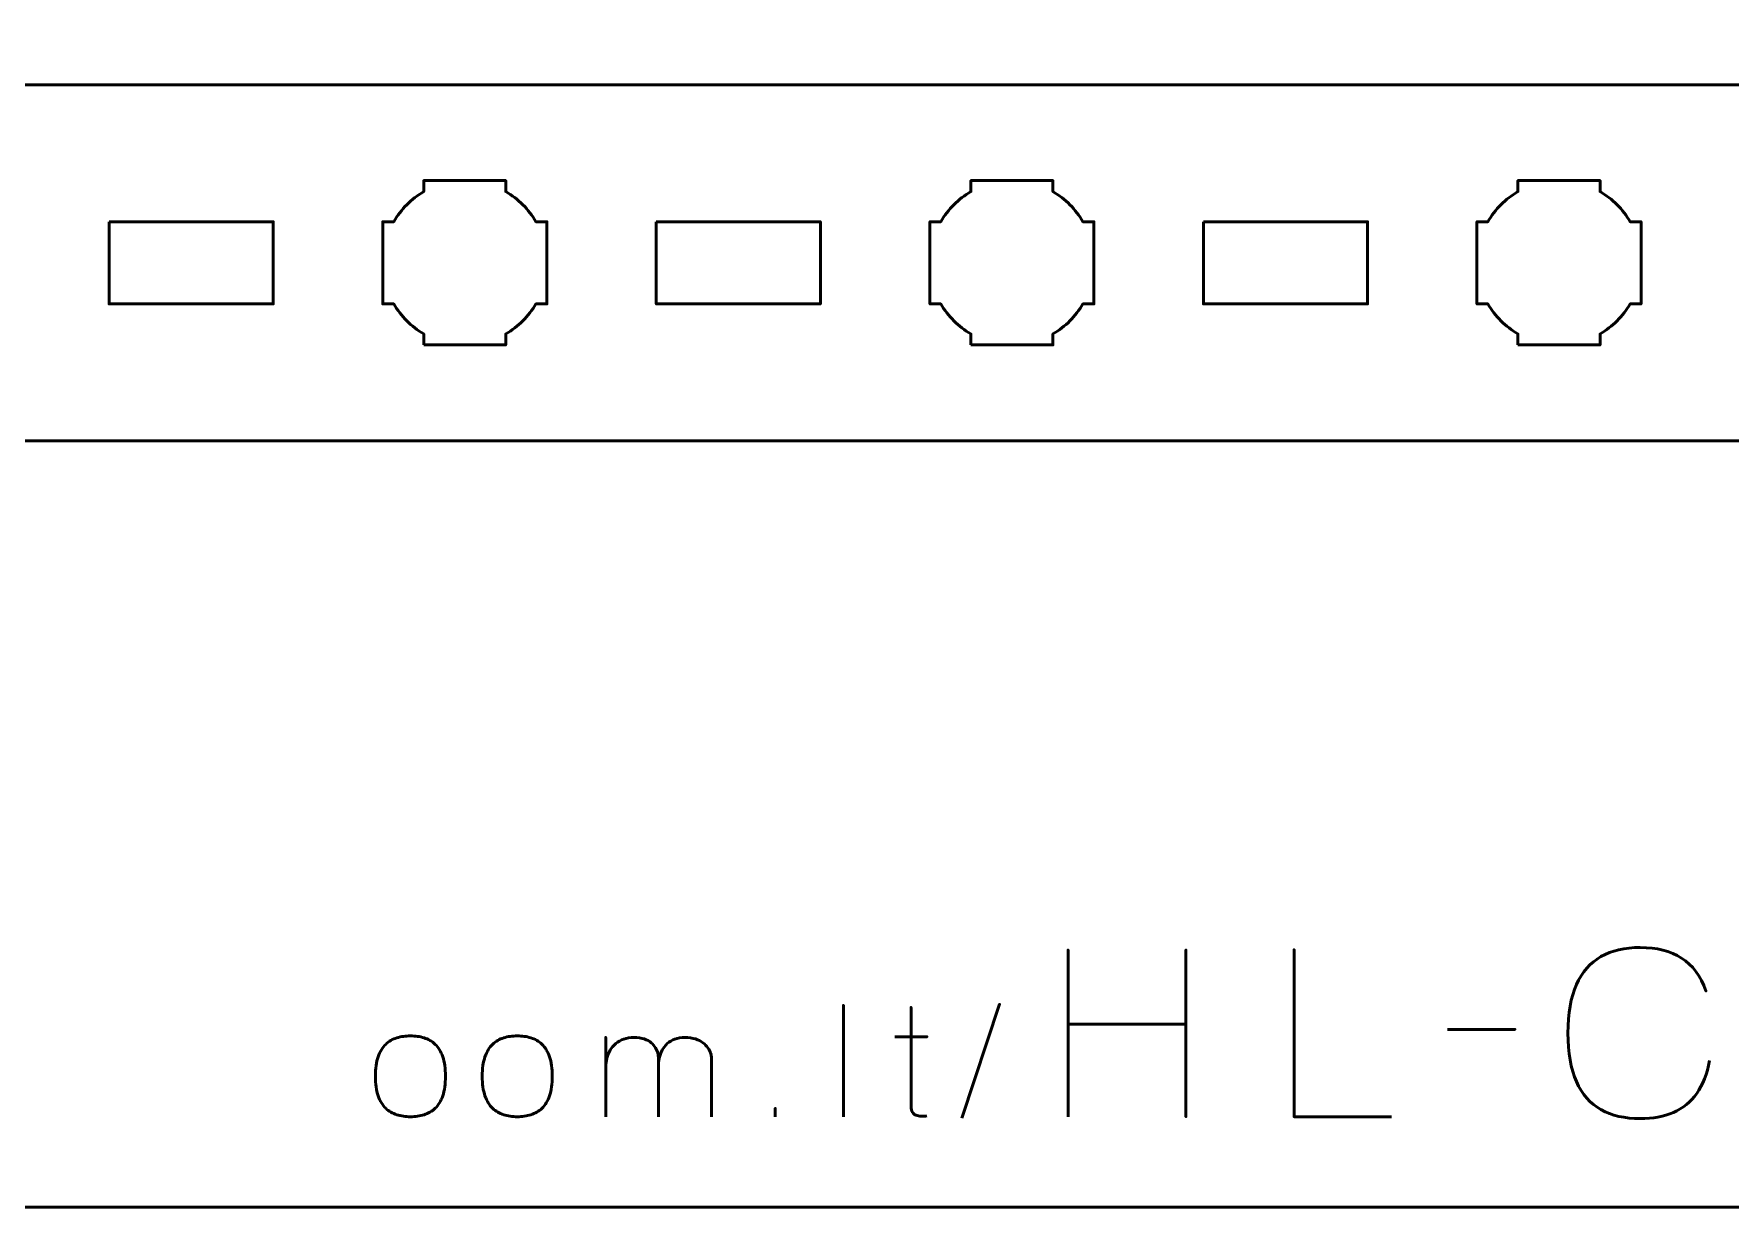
# Model space of a CAD drawing. Header units: centimetres. Extents: x -21 to 0, y -29.7 to 0.
# Drawn here: x -11.38 to -5.17, y -29.7 to -25.41 of the extents above; entities that cross this region are included whole.
import ezdxf

# ---------------------------------------------------------------- set-up
doc = ezdxf.new("R2010")
doc.units = ezdxf.units.CM
doc.header["$MEASUREMENT"] = 0
doc.layers.add('Layer 1', color=7, linetype='Continuous')

msp = doc.modelspace()

# ---------------------------------------------------------------- linework, layer by layer
at = {"layer": 'Layer 1', "color": 1, "lineweight": 53}
msp.add_open_spline([(-21.00003, -29.19995), (-21.00003, -29.19995), (-21.00003, -5.29992), (-21.00003, -5.29992), (-21.00003, -5.29992), (-21.00003, -5.21709), (-20.93286, -5.14992), (-20.85003, -5.14992), (-20.85003, -5.14992), (-20.7672, -5.14992), (-20.70003, -5.08275), (-20.70003, -4.99992), (-20.70003, -4.99992), (-20.70003, -4.91709), (-20.7672, -4.84992), (-20.85003, -4.84992), (-20.85003, -4.84992), (-20.93286, -4.84992), (-21.00003, -4.78275), (-21.00003, -4.69992), (-21.00003, -4.69992), (-21.00003, -4.61709), (-20.93286, -4.54992), (-20.85003, -4.54992), (-20.85003, -4.54992), (-20.7672, -4.54992), (-20.70003, -4.48275), (-20.70003, -4.39992), (-20.70003, -4.39992), (-20.70003, -4.31709), (-20.7672, -4.24992), (-20.85003, -4.24992), (-20.85003, -4.24992), (-20.93286, -4.24992), (-21.00003, -4.18275), (-21.00003, -4.09992), (-21.00003, -4.09992), (-21.00003, -4.01709), (-20.93286, -3.94992), (-20.85003, -3.94992), (-20.85003, -3.94992), (-20.7672, -3.94992), (-20.70003, -3.88275), (-20.70003, -3.79992), (-20.70003, -3.79992), (-20.70003, -3.71709), (-20.7672, -3.64992), (-20.85003, -3.64992), (-20.85003, -3.64992), (-20.93286, -3.64992), (-21.00003, -3.58275), (-21.00003, -3.49992), (-21.00003, -3.49992), (-21.00003, -3.41709), (-20.93286, -3.34992), (-20.85003, -3.34992), (-20.85003, -3.34992), (-20.7672, -3.34992), (-20.70003, -3.28275), (-20.70003, -3.19992), (-20.70003, -3.19992), (-20.70003, -3.11709), (-20.7672, -3.04992), (-20.85003, -3.04992), (-20.85003, -3.04992), (-20.93286, -3.04992), (-21.00003, -2.98275), (-21.00003, -2.89992), (-21.00003, -2.89992), (-21.00003, -2.81709), (-20.93286, -2.74992), (-20.85003, -2.74992), (-20.85003, -2.74992), (-20.7672, -2.74992), (-20.70003, -2.68275), (-20.70003, -2.59992), (-20.70003, -2.59992), (-20.70003, -2.51709), (-20.7672, -2.44992), (-20.85003, -2.44992), (-20.85003, -2.44992), (-20.93286, -2.44992), (-21.00003, -2.38275), (-21.00003, -2.29992), (-21.00003, -2.29992), (-21.00003, -2.21709), (-20.93286, -2.14992), (-20.85003, -2.14992), (-20.85003, -2.14992), (-20.7672, -2.14992), (-20.70003, -2.08275), (-20.70003, -1.99992), (-20.70003, -1.99992), (-20.70003, -1.91709), (-20.7672, -1.84992), (-20.85003, -1.84992), (-20.85003, -1.84992), (-20.93286, -1.84992), (-21.00003, -1.78275), (-21.00003, -1.69992), (-21.00003, -1.69992), (-21.00003, -1.61709), (-20.93286, -1.54992), (-20.85003, -1.54992), (-20.85003, -1.54992), (-20.7672, -1.54992), (-20.70003, -1.48275), (-20.70003, -1.39992), (-20.70003, -1.39992), (-20.70003, -1.31709), (-20.7672, -1.24992), (-20.85003, -1.24992), (-20.85003, -1.24992), (-20.93286, -1.24992), (-21.00003, -1.18275), (-21.00003, -1.09992), (-21.00003, -1.09992), (-21.00003, -1.09992), (-21.00003, -0.49992), (-21.00003, -0.49992), (-21.00003, -0.49992), (-21.00003, -0.22295), (-20.77694, 0.00004), (-20.49994, 0.00004), (-20.49994, 0.00004), (-20.49994, 0.00004), (-0.50008, 0.00004), (-0.50008, 0.00004), (-0.50008, 0.00004), (-0.22294, 0.00004), (0.00002, -0.22295), (0.00002, -0.49992), (0.00002, -0.49992), (0.00002, -0.49992), (0.00002, -29.19995), (0.00002, -29.19995), (0.00002, -29.19995), (0.00002, -29.47695), (-0.22294, -29.70004), (-0.50008, -29.70004), (-0.50008, -29.70004), (-0.50008, -29.70004), (-20.49994, -29.70004), (-20.49994, -29.70004), (-20.49994, -29.70004), (-20.77694, -29.70004), (-21.00003, -29.47695), (-21.00003, -29.19995)], degree=3, knots=[0, 0, 0, 0, 0.027027, 0.027027, 0.027027, 0.027027, 0.0540541, 0.0540541, 0.0540541, 0.0540541, 0.0810811, 0.0810811, 0.0810811, 0.0810811, 0.1081081, 0.1081081, 0.1081081, 0.1081081, 0.1351351, 0.1351351, 0.1351351, 0.1351351, 0.1621622, 0.1621622, 0.1621622, 0.1621622, 0.1891892, 0.1891892, 0.1891892, 0.1891892, 0.2162162, 0.2162162, 0.2162162, 0.2162162, 0.2432432, 0.2432432, 0.2432432, 0.2432432, 0.2702703, 0.2702703, 0.2702703, 0.2702703, 0.2972973, 0.2972973, 0.2972973, 0.2972973, 0.3243243, 0.3243243, 0.3243243, 0.3243243, 0.3513514, 0.3513514, 0.3513514, 0.3513514, 0.3783784, 0.3783784, 0.3783784, 0.3783784, 0.4054054, 0.4054054, 0.4054054, 0.4054054, 0.4324324, 0.4324324, 0.4324324, 0.4324324, 0.4594595, 0.4594595, 0.4594595, 0.4594595, 0.4864865, 0.4864865, 0.4864865, 0.4864865, 0.5135135, 0.5135135, 0.5135135, 0.5135135, 0.5405405, 0.5405405, 0.5405405, 0.5405405, 0.5675676, 0.5675676, 0.5675676, 0.5675676, 0.5945946, 0.5945946, 0.5945946, 0.5945946, 0.6216216, 0.6216216, 0.6216216, 0.6216216, 0.6486486, 0.6486486, 0.6486486, 0.6486486, 0.6756757, 0.6756757, 0.6756757, 0.6756757, 0.7027027, 0.7027027, 0.7027027, 0.7027027, 0.7297297, 0.7297297, 0.7297297, 0.7297297, 0.7567568, 0.7567568, 0.7567568, 0.7567568, 0.7837838, 0.7837838, 0.7837838, 0.7837838, 0.8108108, 0.8108108, 0.8108108, 0.8108108, 0.8378378, 0.8378378, 0.8378378, 0.8378378, 0.8648649, 0.8648649, 0.8648649, 0.8648649, 0.8918919, 0.8918919, 0.8918919, 0.8918919, 0.9189189, 0.9189189, 0.9189189, 0.9189189, 0.9459459, 0.9459459, 0.9459459, 0.9459459, 0.972973, 0.972973, 0.972973, 0.972973, 1, 1, 1, 1], dxfattribs=at)
at = {"layer": 'Layer 1', "color": 3, "lineweight": 53}
msp.add_open_spline([(-15.94995, -25.59998), (-15.94995, -25.59998), (-1.65007, -25.59998), (-1.65007, -25.59998), (-1.65007, -25.59998), (-1.37293, -25.59998), (-1.14997, -25.82307), (-1.14997, -26.10007), (-1.14997, -26.10007), (-1.14997, -26.10007), (-1.14997, -26.40008), (-1.14997, -26.40008), (-1.14997, -26.40008), (-1.14997, -26.67704), (-1.37293, -26.9), (-1.65007, -26.9), (-1.65007, -26.9), (-1.65007, -26.9), (-15.94995, -26.9), (-15.94995, -26.9), (-15.94995, -26.9), (-16.22695, -26.9), (-16.45005, -26.67704), (-16.45005, -26.40008), (-16.45005, -26.40008), (-16.45005, -26.40008), (-16.45005, -26.10007), (-16.45005, -26.10007), (-16.45005, -26.10007), (-16.45005, -25.82307), (-16.22695, -25.59998), (-15.94995, -25.59998)], degree=3, knots=[0, 0, 0, 0, 0.125, 0.125, 0.125, 0.125, 0.25, 0.25, 0.25, 0.25, 0.375, 0.375, 0.375, 0.375, 0.5, 0.5, 0.5, 0.5, 0.625, 0.625, 0.625, 0.625, 0.75, 0.75, 0.75, 0.75, 0.875, 0.875, 0.875, 0.875, 1, 1, 1, 1], dxfattribs=at)
at = {"layer": 'Layer 1', "lineweight": 53}
for points, knots in [([(-9.94998, -26.55001), (-9.94998, -26.55001), (-9.94998, -26.5099), (-9.94998, -26.5099), (-9.94998, -26.5099), (-9.99559, -26.48358), (-10.03348, -26.44555), (-10.0598, -26.40008), (-10.0598, -26.40008), (-10.0598, -26.40008), (-10.10005, -26.40008), (-10.10005, -26.40008), (-10.10005, -26.40008), (-10.10005, -26.40008), (-10.10005, -26.25), (-10.10005, -26.25), (-10.10005, -26.25), (-10.10005, -26.25), (-10.10005, -26.10007), (-10.10005, -26.10007), (-10.10005, -26.10007), (-10.10005, -26.10007), (-10.0598, -26.10007), (-10.0598, -26.10007), (-10.0598, -26.10007), (-10.03348, -26.05446), (-9.99559, -26.01654), (-9.94998, -25.99022), (-9.94998, -25.99022), (-9.94998, -25.99022), (-9.94998, -25.95), (-9.94998, -25.95), (-9.94998, -25.95), (-9.94998, -25.95), (-9.80005, -25.95), (-9.80005, -25.95), (-9.80005, -25.95), (-9.80005, -25.95), (-9.64997, -25.95), (-9.64997, -25.95), (-9.64997, -25.95), (-9.64997, -25.95), (-9.64997, -25.99022), (-9.64997, -25.99022), (-9.64997, -25.99022), (-9.6045, -26.01654), (-9.56647, -26.05446), (-9.54015, -26.10007), (-9.54015, -26.10007), (-9.54015, -26.10007), (-9.50004, -26.10007), (-9.50004, -26.10007), (-9.50004, -26.10007), (-9.50004, -26.10007), (-9.50004, -26.25), (-9.50004, -26.25), (-9.50004, -26.25), (-9.50004, -26.25), (-9.50004, -26.40008), (-9.50004, -26.40008), (-9.50004, -26.40008), (-9.50004, -26.40008), (-9.54015, -26.40008), (-9.54015, -26.40008), (-9.54015, -26.40008), (-9.56647, -26.44555), (-9.6045, -26.48358), (-9.64997, -26.5099), (-9.64997, -26.5099), (-9.64997, -26.5099), (-9.64997, -26.55001), (-9.64997, -26.55001), (-9.64997, -26.55001), (-9.64997, -26.55001), (-9.80005, -26.55001), (-9.80005, -26.55001), (-9.80005, -26.55001), (-9.80005, -26.55001), (-9.94998, -26.55001), (-9.94998, -26.55001)], [0, 0, 0, 0, 0.05, 0.05, 0.05, 0.05, 0.1, 0.1, 0.1, 0.1, 0.15, 0.15, 0.15, 0.15, 0.2, 0.2, 0.2, 0.2, 0.25, 0.25, 0.25, 0.25, 0.3, 0.3, 0.3, 0.3, 0.35, 0.35, 0.35, 0.35, 0.4, 0.4, 0.4, 0.4, 0.45, 0.45, 0.45, 0.45, 0.5, 0.5, 0.5, 0.5, 0.55, 0.55, 0.55, 0.55, 0.6, 0.6, 0.6, 0.6, 0.65, 0.65, 0.65, 0.65, 0.7, 0.7, 0.7, 0.7, 0.75, 0.75, 0.75, 0.75, 0.8, 0.8, 0.8, 0.8, 0.85, 0.85, 0.85, 0.85, 0.9, 0.9, 0.9, 0.9, 0.95, 0.95, 0.95, 0.95, 1, 1, 1, 1]), ([(-7.95004, -26.55001), (-7.95004, -26.55001), (-7.95004, -26.5099), (-7.95004, -26.5099), (-7.95004, -26.5099), (-7.99552, -26.48358), (-8.03355, -26.44555), (-8.05986, -26.40008), (-8.05986, -26.40008), (-8.05986, -26.40008), (-8.09997, -26.40008), (-8.09997, -26.40008), (-8.09997, -26.40008), (-8.09997, -26.40008), (-8.09997, -26.25), (-8.09997, -26.25), (-8.09997, -26.25), (-8.09997, -26.25), (-8.09997, -26.10007), (-8.09997, -26.10007), (-8.09997, -26.10007), (-8.09997, -26.10007), (-8.05986, -26.10007), (-8.05986, -26.10007), (-8.05986, -26.10007), (-8.03355, -26.05446), (-7.99552, -26.01654), (-7.95004, -25.99022), (-7.95004, -25.99022), (-7.95004, -25.99022), (-7.95004, -25.95), (-7.95004, -25.95), (-7.95004, -25.95), (-7.95004, -25.95), (-7.79997, -25.95), (-7.79997, -25.95), (-7.79997, -25.95), (-7.79997, -25.95), (-7.65004, -25.95), (-7.65004, -25.95), (-7.65004, -25.95), (-7.65004, -25.95), (-7.65004, -25.99022), (-7.65004, -25.99022), (-7.65004, -25.99022), (-7.60443, -26.01654), (-7.56654, -26.05446), (-7.54022, -26.10007), (-7.54022, -26.10007), (-7.54022, -26.10007), (-7.49997, -26.10007), (-7.49997, -26.10007), (-7.49997, -26.10007), (-7.49997, -26.10007), (-7.49997, -26.25), (-7.49997, -26.25), (-7.49997, -26.25), (-7.49997, -26.25), (-7.49997, -26.40008), (-7.49997, -26.40008), (-7.49997, -26.40008), (-7.49997, -26.40008), (-7.54022, -26.40008), (-7.54022, -26.40008), (-7.54022, -26.40008), (-7.56654, -26.44555), (-7.60443, -26.48358), (-7.65004, -26.5099), (-7.65004, -26.5099), (-7.65004, -26.5099), (-7.65004, -26.55001), (-7.65004, -26.55001), (-7.65004, -26.55001), (-7.65004, -26.55001), (-7.79997, -26.55001), (-7.79997, -26.55001), (-7.79997, -26.55001), (-7.79997, -26.55001), (-7.95004, -26.55001), (-7.95004, -26.55001)], [0, 0, 0, 0, 0.05, 0.05, 0.05, 0.05, 0.1, 0.1, 0.1, 0.1, 0.15, 0.15, 0.15, 0.15, 0.2, 0.2, 0.2, 0.2, 0.25, 0.25, 0.25, 0.25, 0.3, 0.3, 0.3, 0.3, 0.35, 0.35, 0.35, 0.35, 0.4, 0.4, 0.4, 0.4, 0.45, 0.45, 0.45, 0.45, 0.5, 0.5, 0.5, 0.5, 0.55, 0.55, 0.55, 0.55, 0.6, 0.6, 0.6, 0.6, 0.65, 0.65, 0.65, 0.65, 0.7, 0.7, 0.7, 0.7, 0.75, 0.75, 0.75, 0.75, 0.8, 0.8, 0.8, 0.8, 0.85, 0.85, 0.85, 0.85, 0.9, 0.9, 0.9, 0.9, 0.95, 0.95, 0.95, 0.95, 1, 1, 1, 1]), ([(-5.95008, -26.55001), (-5.95008, -26.55001), (-5.95008, -26.5099), (-5.95008, -26.5099), (-5.95008, -26.5099), (-5.99555, -26.48358), (-6.03347, -26.44555), (-6.05993, -26.40008), (-6.05993, -26.40008), (-6.05993, -26.40008), (-6.10001, -26.40008), (-6.10001, -26.40008), (-6.10001, -26.40008), (-6.10001, -26.40008), (-6.10001, -26.25), (-6.10001, -26.25), (-6.10001, -26.25), (-6.10001, -26.25), (-6.10001, -26.10007), (-6.10001, -26.10007), (-6.10001, -26.10007), (-6.10001, -26.10007), (-6.05993, -26.10007), (-6.05993, -26.10007), (-6.05993, -26.10007), (-6.03347, -26.05446), (-5.99555, -26.01654), (-5.95008, -25.99022), (-5.95008, -25.99022), (-5.95008, -25.99022), (-5.95008, -25.95), (-5.95008, -25.95), (-5.95008, -25.95), (-5.95008, -25.95), (-5.8, -25.95), (-5.8, -25.95), (-5.8, -25.95), (-5.8, -25.95), (-5.65007, -25.95), (-5.65007, -25.95), (-5.65007, -25.95), (-5.65007, -25.95), (-5.65007, -25.99022), (-5.65007, -25.99022), (-5.65007, -25.99022), (-5.6045, -26.01654), (-5.56657, -26.05446), (-5.54011, -26.10007), (-5.54011, -26.10007), (-5.54011, -26.10007), (-5.50004, -26.10007), (-5.50004, -26.10007), (-5.50004, -26.10007), (-5.50004, -26.10007), (-5.50004, -26.25), (-5.50004, -26.25), (-5.50004, -26.25), (-5.50004, -26.25), (-5.50004, -26.40008), (-5.50004, -26.40008), (-5.50004, -26.40008), (-5.50004, -26.40008), (-5.54011, -26.40008), (-5.54011, -26.40008), (-5.54011, -26.40008), (-5.56657, -26.44555), (-5.6045, -26.48358), (-5.65007, -26.5099), (-5.65007, -26.5099), (-5.65007, -26.5099), (-5.65007, -26.55001), (-5.65007, -26.55001), (-5.65007, -26.55001), (-5.65007, -26.55001), (-5.8, -26.55001), (-5.8, -26.55001), (-5.8, -26.55001), (-5.8, -26.55001), (-5.95008, -26.55001), (-5.95008, -26.55001)], [0, 0, 0, 0, 0.05, 0.05, 0.05, 0.05, 0.1, 0.1, 0.1, 0.1, 0.15, 0.15, 0.15, 0.15, 0.2, 0.2, 0.2, 0.2, 0.25, 0.25, 0.25, 0.25, 0.3, 0.3, 0.3, 0.3, 0.35, 0.35, 0.35, 0.35, 0.4, 0.4, 0.4, 0.4, 0.45, 0.45, 0.45, 0.45, 0.5, 0.5, 0.5, 0.5, 0.55, 0.55, 0.55, 0.55, 0.6, 0.6, 0.6, 0.6, 0.65, 0.65, 0.65, 0.65, 0.7, 0.7, 0.7, 0.7, 0.75, 0.75, 0.75, 0.75, 0.8, 0.8, 0.8, 0.8, 0.85, 0.85, 0.85, 0.85, 0.9, 0.9, 0.9, 0.9, 0.95, 0.95, 0.95, 0.95, 1, 1, 1, 1]), ([(-11.09996, -26.10007), (-11.09996, -26.10007), (-10.49996, -26.10007), (-10.49996, -26.10007), (-10.49996, -26.10007), (-10.49996, -26.10007), (-10.49996, -26.40008), (-10.49996, -26.40008), (-10.49996, -26.40008), (-10.49996, -26.40008), (-11.09996, -26.40008), (-11.09996, -26.40008), (-11.09996, -26.40008), (-11.09996, -26.40008), (-11.09996, -26.10007), (-11.09996, -26.10007)], [0, 0, 0, 0, 0.25, 0.25, 0.25, 0.25, 0.5, 0.5, 0.5, 0.5, 0.75, 0.75, 0.75, 0.75, 1, 1, 1, 1]), ([(-9.09999, -26.10007), (-9.09999, -26.10007), (-8.49999, -26.10007), (-8.49999, -26.10007), (-8.49999, -26.10007), (-8.49999, -26.10007), (-8.49999, -26.40008), (-8.49999, -26.40008), (-8.49999, -26.40008), (-8.49999, -26.40008), (-9.09999, -26.40008), (-9.09999, -26.40008), (-9.09999, -26.40008), (-9.09999, -26.40008), (-9.09999, -26.10007), (-9.09999, -26.10007)], [0, 0, 0, 0, 0.25, 0.25, 0.25, 0.25, 0.5, 0.5, 0.5, 0.5, 0.75, 0.75, 0.75, 0.75, 1, 1, 1, 1]), ([(-7.10006, -26.10007), (-7.10006, -26.10007), (-6.50006, -26.10007), (-6.50006, -26.10007), (-6.50006, -26.10007), (-6.50006, -26.10007), (-6.50006, -26.40008), (-6.50006, -26.40008), (-6.50006, -26.40008), (-6.50006, -26.40008), (-7.10006, -26.40008), (-7.10006, -26.40008), (-7.10006, -26.40008), (-7.10006, -26.40008), (-7.10006, -26.10007), (-7.10006, -26.10007)], [0, 0, 0, 0, 0.25, 0.25, 0.25, 0.25, 0.5, 0.5, 0.5, 0.5, 0.75, 0.75, 0.75, 0.75, 1, 1, 1, 1])]:
    msp.add_open_spline(points, degree=3, knots=knots, dxfattribs=at)
at = {"layer": 'Layer 1', "color": 5, "lineweight": 53}
for points, knots in [([(-7.59476, -29.36992), (-7.59476, -29.36992), (-7.59476, -29.0321), (-7.59476, -29.0321), (-7.59476, -29.0321), (-7.59476, -29.0321), (-7.1638, -29.0321), (-7.1638, -29.0321), (-7.1638, -29.0321), (-7.1638, -29.0321), (-7.1638, -29.36992), (-7.1638, -29.36992), (-7.1638, -29.36992), (-7.1638, -29.36992), (-7.1638, -28.76032), (-7.1638, -28.76032), (-7.1638, -28.76032), (-7.1638, -28.76032), (-7.1638, -29.0321), (-7.1638, -29.0321), (-7.1638, -29.0321), (-7.1638, -29.0321), (-7.59476, -29.0321), (-7.59476, -29.0321), (-7.59476, -29.0321), (-7.59476, -29.0321), (-7.59476, -28.76032), (-7.59476, -28.76032), (-7.59476, -28.76032), (-7.59476, -28.76032), (-7.59476, -29.36992), (-7.59476, -29.36992)], [0, 0, 0, 0, 0.125, 0.125, 0.125, 0.125, 0.25, 0.25, 0.25, 0.25, 0.375, 0.375, 0.375, 0.375, 0.5, 0.5, 0.5, 0.5, 0.625, 0.625, 0.625, 0.625, 0.75, 0.75, 0.75, 0.75, 0.875, 0.875, 0.875, 0.875, 1, 1, 1, 1]), ([(-6.41196, -29.36992), (-6.41196, -29.36992), (-6.76841, -29.36992), (-6.76841, -29.36992), (-6.76841, -29.36992), (-6.76841, -29.36992), (-6.76841, -28.75947), (-6.76841, -28.75947), (-6.76841, -28.75947), (-6.76841, -28.75947), (-6.76841, -29.36992), (-6.76841, -29.36992), (-6.76841, -29.36992), (-6.76841, -29.36992), (-6.41196, -29.36992), (-6.41196, -29.36992)], [0, 0, 0, 0, 0.25, 0.25, 0.25, 0.25, 0.5, 0.5, 0.5, 0.5, 0.75, 0.75, 0.75, 0.75, 1, 1, 1, 1]), ([(-5.24948, -29.16503), (-5.25851, -29.21343), (-5.27431, -29.25336), (-5.29647, -29.28469), (-5.29647, -29.28469), (-5.31876, -29.31587), (-5.34727, -29.33902), (-5.38198, -29.35412), (-5.38198, -29.35412), (-5.41655, -29.36921), (-5.45719, -29.37683), (-5.50348, -29.37669), (-5.50348, -29.37669), (-5.55978, -29.37683), (-5.60762, -29.36597), (-5.64685, -29.34381), (-5.64685, -29.34381), (-5.68608, -29.3218), (-5.71599, -29.28779), (-5.7366, -29.24165), (-5.7366, -29.24165), (-5.7572, -29.19551), (-5.7675, -29.13638), (-5.76764, -29.06427), (-5.76764, -29.06427), (-5.7675, -28.99245), (-5.7572, -28.93346), (-5.7366, -28.88732), (-5.7366, -28.88732), (-5.71599, -28.84117), (-5.68608, -28.80703), (-5.64685, -28.78487), (-5.64685, -28.78487), (-5.60762, -28.76272), (-5.55978, -28.75171), (-5.50348, -28.75185), (-5.50348, -28.75185), (-5.44322, -28.75171), (-5.39271, -28.76455), (-5.35207, -28.79037), (-5.35207, -28.79037), (-5.31157, -28.8162), (-5.28179, -28.85613), (-5.26302, -28.91018), (-5.26302, -28.91018), (-5.28179, -28.85613), (-5.31157, -28.8162), (-5.35207, -28.79037), (-5.35207, -28.79037), (-5.39271, -28.76455), (-5.44322, -28.75171), (-5.50348, -28.75185), (-5.50348, -28.75185), (-5.55978, -28.75171), (-5.60762, -28.76272), (-5.64685, -28.78487), (-5.64685, -28.78487), (-5.68608, -28.80703), (-5.71599, -28.84117), (-5.7366, -28.88732), (-5.7366, -28.88732), (-5.7572, -28.93346), (-5.7675, -28.99245), (-5.76764, -29.06427), (-5.76764, -29.06427), (-5.7675, -29.13638), (-5.7572, -29.19551), (-5.7366, -29.24165), (-5.7366, -29.24165), (-5.71599, -29.28779), (-5.68608, -29.3218), (-5.64685, -29.34381), (-5.64685, -29.34381), (-5.60762, -29.36597), (-5.55978, -29.37683), (-5.50348, -29.37669), (-5.50348, -29.37669), (-5.45719, -29.37683), (-5.41655, -29.36921), (-5.38198, -29.35412), (-5.38198, -29.35412), (-5.34727, -29.33902), (-5.31876, -29.31587), (-5.29647, -29.28469), (-5.29647, -29.28469), (-5.27431, -29.25336), (-5.25851, -29.21343), (-5.24948, -29.16503)], [0, 0, 0, 0, 0.0454545, 0.0454545, 0.0454545, 0.0454545, 0.0909091, 0.0909091, 0.0909091, 0.0909091, 0.1363636, 0.1363636, 0.1363636, 0.1363636, 0.1818182, 0.1818182, 0.1818182, 0.1818182, 0.2272727, 0.2272727, 0.2272727, 0.2272727, 0.2727273, 0.2727273, 0.2727273, 0.2727273, 0.3181818, 0.3181818, 0.3181818, 0.3181818, 0.3636364, 0.3636364, 0.3636364, 0.3636364, 0.4090909, 0.4090909, 0.4090909, 0.4090909, 0.4545455, 0.4545455, 0.4545455, 0.4545455, 0.5, 0.5, 0.5, 0.5, 0.5454545, 0.5454545, 0.5454545, 0.5454545, 0.5909091, 0.5909091, 0.5909091, 0.5909091, 0.6363636, 0.6363636, 0.6363636, 0.6363636, 0.6818182, 0.6818182, 0.6818182, 0.6818182, 0.7272727, 0.7272727, 0.7272727, 0.7272727, 0.7727273, 0.7727273, 0.7727273, 0.7727273, 0.8181818, 0.8181818, 0.8181818, 0.8181818, 0.8636364, 0.8636364, 0.8636364, 0.8636364, 0.9090909, 0.9090909, 0.9090909, 0.9090909, 0.9545455, 0.9545455, 0.9545455, 0.9545455, 1, 1, 1, 1]), ([(-8.41603, -29.36992), (-8.41603, -29.36992), (-8.41603, -28.96296), (-8.41603, -28.96296), (-8.41603, -28.96296), (-8.41603, -28.96296), (-8.41603, -29.36992), (-8.41603, -29.36992)], [0, 0, 0, 0, 0.5, 0.5, 0.5, 0.5, 1, 1, 1, 1]), ([(-8.11123, -29.3671), (-8.11819, -29.36766), (-8.12515, -29.36785), (-8.13193, -29.36766), (-8.13193, -29.36766), (-8.1387, -29.36747), (-8.14482, -29.36644), (-8.15037, -29.36437), (-8.15037, -29.36437), (-8.15592, -29.36239), (-8.16034, -29.35882), (-8.16372, -29.35374), (-8.16372, -29.35374), (-8.16702, -29.34866), (-8.16871, -29.34142), (-8.1688, -29.3321), (-8.1688, -29.3321), (-8.1688, -29.32768), (-8.1688, -29.32016), (-8.1688, -29.30962), (-8.1688, -29.30962), (-8.1688, -29.29899), (-8.1688, -29.28619), (-8.1688, -29.27105), (-8.1688, -29.27105), (-8.1688, -29.2559), (-8.1688, -29.23935), (-8.1688, -29.22138), (-8.1688, -29.22138), (-8.1688, -29.20341), (-8.1688, -29.18488), (-8.1688, -29.16569), (-8.1688, -29.16569), (-8.1688, -29.1465), (-8.1688, -29.12759), (-8.1688, -29.10887), (-8.1688, -29.10887), (-8.1688, -29.09015), (-8.1688, -29.07255), (-8.1688, -29.056), (-8.1688, -29.056), (-8.1688, -29.03944), (-8.1688, -29.02476), (-8.1688, -29.01207), (-8.1688, -29.01207), (-8.1688, -28.99927), (-8.1688, -28.9893), (-8.1688, -28.98196), (-8.1688, -28.98196), (-8.1688, -28.97472), (-8.1688, -28.97095), (-8.1688, -28.97086), (-8.1688, -28.97086), (-8.1688, -28.97095), (-8.1688, -28.97472), (-8.1688, -28.98196), (-8.1688, -28.98196), (-8.1688, -28.9893), (-8.1688, -28.99927), (-8.1688, -29.01207), (-8.1688, -29.01207), (-8.1688, -29.02476), (-8.1688, -29.03944), (-8.1688, -29.056), (-8.1688, -29.056), (-8.1688, -29.07255), (-8.1688, -29.09015), (-8.1688, -29.10887), (-8.1688, -29.10887), (-8.1688, -29.12759), (-8.1688, -29.1465), (-8.1688, -29.16569), (-8.1688, -29.16569), (-8.1688, -29.18488), (-8.1688, -29.20341), (-8.1688, -29.22138), (-8.1688, -29.22138), (-8.1688, -29.23935), (-8.1688, -29.2559), (-8.1688, -29.27105), (-8.1688, -29.27105), (-8.1688, -29.28619), (-8.1688, -29.29899), (-8.1688, -29.30962), (-8.1688, -29.30962), (-8.1688, -29.32016), (-8.1688, -29.32768), (-8.1688, -29.3321), (-8.1688, -29.3321), (-8.16871, -29.34142), (-8.16702, -29.34866), (-8.16372, -29.35374), (-8.16372, -29.35374), (-8.16034, -29.35882), (-8.15592, -29.36239), (-8.15037, -29.36437), (-8.15037, -29.36437), (-8.14482, -29.36644), (-8.1387, -29.36747), (-8.13193, -29.36766), (-8.13193, -29.36766), (-8.12515, -29.36785), (-8.11819, -29.36766), (-8.11123, -29.3671)], [0, 0, 0, 0, 0.0384615, 0.0384615, 0.0384615, 0.0384615, 0.0769231, 0.0769231, 0.0769231, 0.0769231, 0.1153846, 0.1153846, 0.1153846, 0.1153846, 0.1538462, 0.1538462, 0.1538462, 0.1538462, 0.1923077, 0.1923077, 0.1923077, 0.1923077, 0.2307692, 0.2307692, 0.2307692, 0.2307692, 0.2692308, 0.2692308, 0.2692308, 0.2692308, 0.3076923, 0.3076923, 0.3076923, 0.3076923, 0.3461538, 0.3461538, 0.3461538, 0.3461538, 0.3846154, 0.3846154, 0.3846154, 0.3846154, 0.4230769, 0.4230769, 0.4230769, 0.4230769, 0.4615385, 0.4615385, 0.4615385, 0.4615385, 0.5, 0.5, 0.5, 0.5, 0.5384615, 0.5384615, 0.5384615, 0.5384615, 0.5769231, 0.5769231, 0.5769231, 0.5769231, 0.6153846, 0.6153846, 0.6153846, 0.6153846, 0.6538462, 0.6538462, 0.6538462, 0.6538462, 0.6923077, 0.6923077, 0.6923077, 0.6923077, 0.7307692, 0.7307692, 0.7307692, 0.7307692, 0.7692308, 0.7692308, 0.7692308, 0.7692308, 0.8076923, 0.8076923, 0.8076923, 0.8076923, 0.8461538, 0.8461538, 0.8461538, 0.8461538, 0.8846154, 0.8846154, 0.8846154, 0.8846154, 0.9230769, 0.9230769, 0.9230769, 0.9230769, 0.9615385, 0.9615385, 0.9615385, 0.9615385, 1, 1, 1, 1]), ([(-7.9831, -29.37556), (-7.9831, -29.37556), (-7.84481, -28.95901), (-7.84481, -28.95901), (-7.84481, -28.95901), (-7.84481, -28.95901), (-7.9831, -29.37556), (-7.9831, -29.37556)], [0, 0, 0, 0, 0.5, 0.5, 0.5, 0.5, 1, 1, 1, 1]), ([(-9.99872, -29.36992), (-9.98094, -29.37001), (-9.96439, -29.36776), (-9.94896, -29.36296), (-9.94896, -29.36296), (-9.93353, -29.35816), (-9.91989, -29.35016), (-9.90822, -29.33897), (-9.90822, -29.33897), (-9.89646, -29.32778), (-9.88734, -29.31263), (-9.88066, -29.29344), (-9.88066, -29.29344), (-9.87408, -29.27434), (-9.87069, -29.25054), (-9.87059, -29.22204), (-9.87059, -29.22204), (-9.87069, -29.19363), (-9.87408, -29.16992), (-9.88066, -29.15092), (-9.88066, -29.15092), (-9.88734, -29.13191), (-9.89646, -29.11677), (-9.90822, -29.10557), (-9.90822, -29.10557), (-9.91989, -29.09447), (-9.93353, -29.08648), (-9.94896, -29.08168), (-9.94896, -29.08168), (-9.96439, -29.07688), (-9.98094, -29.07462), (-9.99872, -29.07472), (-9.99872, -29.07472), (-10.01631, -29.07462), (-10.03287, -29.07688), (-10.0483, -29.08168), (-10.0483, -29.08168), (-10.06373, -29.08648), (-10.07727, -29.09447), (-10.08903, -29.10557), (-10.08903, -29.10557), (-10.10079, -29.11677), (-10.11001, -29.13191), (-10.11669, -29.15092), (-10.11669, -29.15092), (-10.12337, -29.16992), (-10.12676, -29.19363), (-10.12685, -29.22204), (-10.12685, -29.22204), (-10.12676, -29.25054), (-10.12337, -29.27434), (-10.11669, -29.29344), (-10.11669, -29.29344), (-10.11001, -29.31263), (-10.10079, -29.32778), (-10.08903, -29.33897), (-10.08903, -29.33897), (-10.07727, -29.35016), (-10.06373, -29.35816), (-10.0483, -29.36296), (-10.0483, -29.36296), (-10.03287, -29.36776), (-10.01631, -29.37001), (-9.99872, -29.36992)], [0, 0, 0, 0, 0.0625, 0.0625, 0.0625, 0.0625, 0.125, 0.125, 0.125, 0.125, 0.1875, 0.1875, 0.1875, 0.1875, 0.25, 0.25, 0.25, 0.25, 0.3125, 0.3125, 0.3125, 0.3125, 0.375, 0.375, 0.375, 0.375, 0.4375, 0.4375, 0.4375, 0.4375, 0.5, 0.5, 0.5, 0.5, 0.5625, 0.5625, 0.5625, 0.5625, 0.625, 0.625, 0.625, 0.625, 0.6875, 0.6875, 0.6875, 0.6875, 0.75, 0.75, 0.75, 0.75, 0.8125, 0.8125, 0.8125, 0.8125, 0.875, 0.875, 0.875, 0.875, 0.9375, 0.9375, 0.9375, 0.9375, 1, 1, 1, 1]), ([(-9.99872, -29.36992), (-9.98094, -29.37001), (-9.96439, -29.36776), (-9.94896, -29.36296), (-9.94896, -29.36296), (-9.93353, -29.35816), (-9.91989, -29.35016), (-9.90822, -29.33897), (-9.90822, -29.33897), (-9.89646, -29.32778), (-9.88734, -29.31263), (-9.88066, -29.29344), (-9.88066, -29.29344), (-9.87408, -29.27434), (-9.87069, -29.25054), (-9.87059, -29.22204), (-9.87059, -29.22204), (-9.87069, -29.19363), (-9.87408, -29.16992), (-9.88066, -29.15092), (-9.88066, -29.15092), (-9.88734, -29.13191), (-9.89646, -29.11677), (-9.90822, -29.10557), (-9.90822, -29.10557), (-9.91989, -29.09447), (-9.93353, -29.08648), (-9.94896, -29.08168), (-9.94896, -29.08168), (-9.96439, -29.07688), (-9.98094, -29.07462), (-9.99872, -29.07472), (-9.99872, -29.07472), (-10.01631, -29.07462), (-10.03287, -29.07688), (-10.0483, -29.08168), (-10.0483, -29.08168), (-10.06373, -29.08648), (-10.07727, -29.09447), (-10.08903, -29.10557), (-10.08903, -29.10557), (-10.10079, -29.11677), (-10.11001, -29.13191), (-10.11669, -29.15092), (-10.11669, -29.15092), (-10.12337, -29.16992), (-10.12676, -29.19363), (-10.12685, -29.22204), (-10.12685, -29.22204), (-10.12676, -29.25054), (-10.12337, -29.27434), (-10.11669, -29.29344), (-10.11669, -29.29344), (-10.11001, -29.31263), (-10.10079, -29.32778), (-10.08903, -29.33897), (-10.08903, -29.33897), (-10.07727, -29.35016), (-10.06373, -29.35816), (-10.0483, -29.36296), (-10.0483, -29.36296), (-10.03287, -29.36776), (-10.01631, -29.37001), (-9.99872, -29.36992)], [0, 0, 0, 0, 0.0625, 0.0625, 0.0625, 0.0625, 0.125, 0.125, 0.125, 0.125, 0.1875, 0.1875, 0.1875, 0.1875, 0.25, 0.25, 0.25, 0.25, 0.3125, 0.3125, 0.3125, 0.3125, 0.375, 0.375, 0.375, 0.375, 0.4375, 0.4375, 0.4375, 0.4375, 0.5, 0.5, 0.5, 0.5, 0.5625, 0.5625, 0.5625, 0.5625, 0.625, 0.625, 0.625, 0.625, 0.6875, 0.6875, 0.6875, 0.6875, 0.75, 0.75, 0.75, 0.75, 0.8125, 0.8125, 0.8125, 0.8125, 0.875, 0.875, 0.875, 0.875, 0.9375, 0.9375, 0.9375, 0.9375, 1, 1, 1, 1]), ([(-9.60813, -29.36992), (-9.59035, -29.37001), (-9.5738, -29.36776), (-9.55837, -29.36296), (-9.55837, -29.36296), (-9.54294, -29.35816), (-9.5293, -29.35016), (-9.51763, -29.33897), (-9.51763, -29.33897), (-9.50587, -29.32778), (-9.49675, -29.31263), (-9.49007, -29.29344), (-9.49007, -29.29344), (-9.48349, -29.27434), (-9.4801, -29.25054), (-9.48, -29.22204), (-9.48, -29.22204), (-9.4801, -29.19363), (-9.48349, -29.16992), (-9.49007, -29.15092), (-9.49007, -29.15092), (-9.49675, -29.13191), (-9.50587, -29.11677), (-9.51763, -29.10557), (-9.51763, -29.10557), (-9.5293, -29.09447), (-9.54294, -29.08648), (-9.55837, -29.08168), (-9.55837, -29.08168), (-9.5738, -29.07688), (-9.59035, -29.07462), (-9.60813, -29.07472), (-9.60813, -29.07472), (-9.62572, -29.07462), (-9.64228, -29.07688), (-9.65771, -29.08168), (-9.65771, -29.08168), (-9.67314, -29.08648), (-9.68668, -29.09447), (-9.69844, -29.10557), (-9.69844, -29.10557), (-9.7102, -29.11677), (-9.71942, -29.13191), (-9.7261, -29.15092), (-9.7261, -29.15092), (-9.73278, -29.16992), (-9.73617, -29.19363), (-9.73626, -29.22204), (-9.73626, -29.22204), (-9.73617, -29.25054), (-9.73278, -29.27434), (-9.7261, -29.29344), (-9.7261, -29.29344), (-9.71942, -29.31263), (-9.7102, -29.32778), (-9.69844, -29.33897), (-9.69844, -29.33897), (-9.68668, -29.35016), (-9.67314, -29.35816), (-9.65771, -29.36296), (-9.65771, -29.36296), (-9.64228, -29.36776), (-9.62572, -29.37001), (-9.60813, -29.36992)], [0, 0, 0, 0, 0.0625, 0.0625, 0.0625, 0.0625, 0.125, 0.125, 0.125, 0.125, 0.1875, 0.1875, 0.1875, 0.1875, 0.25, 0.25, 0.25, 0.25, 0.3125, 0.3125, 0.3125, 0.3125, 0.375, 0.375, 0.375, 0.375, 0.4375, 0.4375, 0.4375, 0.4375, 0.5, 0.5, 0.5, 0.5, 0.5625, 0.5625, 0.5625, 0.5625, 0.625, 0.625, 0.625, 0.625, 0.6875, 0.6875, 0.6875, 0.6875, 0.75, 0.75, 0.75, 0.75, 0.8125, 0.8125, 0.8125, 0.8125, 0.875, 0.875, 0.875, 0.875, 0.9375, 0.9375, 0.9375, 0.9375, 1, 1, 1, 1]), ([(-9.60813, -29.36992), (-9.59035, -29.37001), (-9.5738, -29.36776), (-9.55837, -29.36296), (-9.55837, -29.36296), (-9.54294, -29.35816), (-9.5293, -29.35016), (-9.51763, -29.33897), (-9.51763, -29.33897), (-9.50587, -29.32778), (-9.49675, -29.31263), (-9.49007, -29.29344), (-9.49007, -29.29344), (-9.48349, -29.27434), (-9.4801, -29.25054), (-9.48, -29.22204), (-9.48, -29.22204), (-9.4801, -29.19363), (-9.48349, -29.16992), (-9.49007, -29.15092), (-9.49007, -29.15092), (-9.49675, -29.13191), (-9.50587, -29.11677), (-9.51763, -29.10557), (-9.51763, -29.10557), (-9.5293, -29.09447), (-9.54294, -29.08648), (-9.55837, -29.08168), (-9.55837, -29.08168), (-9.5738, -29.07688), (-9.59035, -29.07462), (-9.60813, -29.07472), (-9.60813, -29.07472), (-9.62572, -29.07462), (-9.64228, -29.07688), (-9.65771, -29.08168), (-9.65771, -29.08168), (-9.67314, -29.08648), (-9.68668, -29.09447), (-9.69844, -29.10557), (-9.69844, -29.10557), (-9.7102, -29.11677), (-9.71942, -29.13191), (-9.7261, -29.15092), (-9.7261, -29.15092), (-9.73278, -29.16992), (-9.73617, -29.19363), (-9.73626, -29.22204), (-9.73626, -29.22204), (-9.73617, -29.25054), (-9.73278, -29.27434), (-9.7261, -29.29344), (-9.7261, -29.29344), (-9.71942, -29.31263), (-9.7102, -29.32778), (-9.69844, -29.33897), (-9.69844, -29.33897), (-9.68668, -29.35016), (-9.67314, -29.35816), (-9.65771, -29.36296), (-9.65771, -29.36296), (-9.64228, -29.36776), (-9.62572, -29.37001), (-9.60813, -29.36992)], [0, 0, 0, 0, 0.0625, 0.0625, 0.0625, 0.0625, 0.125, 0.125, 0.125, 0.125, 0.1875, 0.1875, 0.1875, 0.1875, 0.25, 0.25, 0.25, 0.25, 0.3125, 0.3125, 0.3125, 0.3125, 0.375, 0.375, 0.375, 0.375, 0.4375, 0.4375, 0.4375, 0.4375, 0.5, 0.5, 0.5, 0.5, 0.5625, 0.5625, 0.5625, 0.5625, 0.625, 0.625, 0.625, 0.625, 0.6875, 0.6875, 0.6875, 0.6875, 0.75, 0.75, 0.75, 0.75, 0.8125, 0.8125, 0.8125, 0.8125, 0.875, 0.875, 0.875, 0.875, 0.9375, 0.9375, 0.9375, 0.9375, 1, 1, 1, 1]), ([(-8.22807, -29.07754), (-8.22807, -29.07754), (-8.1101, -29.07754), (-8.1101, -29.07754), (-8.1101, -29.07754), (-8.1101, -29.07754), (-8.22807, -29.07754), (-8.22807, -29.07754)], [0, 0, 0, 0, 0.5, 0.5, 0.5, 0.5, 1, 1, 1, 1]), ([(-6.20791, -29.05073), (-6.20791, -29.05073), (-5.96153, -29.05073), (-5.96153, -29.05073), (-5.96153, -29.05073), (-5.96153, -29.05073), (-6.20791, -29.05073), (-6.20791, -29.05073)], [0, 0, 0, 0, 0.5, 0.5, 0.5, 0.5, 1, 1, 1, 1]), ([(-9.09224, -29.36992), (-9.09224, -29.36983), (-9.09224, -29.3671), (-9.09224, -29.36174), (-9.09224, -29.36174), (-9.09224, -29.35647), (-9.09224, -29.34922), (-9.09224, -29.3401), (-9.09224, -29.3401), (-9.09224, -29.33088), (-9.09224, -29.32053), (-9.09224, -29.30887), (-9.09224, -29.30887), (-9.09224, -29.2973), (-9.09224, -29.28516), (-9.09224, -29.27237), (-9.09224, -29.27237), (-9.09224, -29.25967), (-9.09224, -29.24715), (-9.09224, -29.23474), (-9.09224, -29.23474), (-9.09224, -29.22232), (-9.09224, -29.21065), (-9.09224, -29.19993), (-9.09224, -29.19993), (-9.09224, -29.18911), (-9.09224, -29.17989), (-9.09224, -29.17208), (-9.09224, -29.17208), (-9.09224, -29.16437), (-9.09224, -29.15882), (-9.09224, -29.15543), (-9.09224, -29.15543), (-9.09214, -29.15016), (-9.09299, -29.14424), (-9.09459, -29.13775), (-9.09459, -29.13775), (-9.09619, -29.13116), (-9.09892, -29.12458), (-9.10277, -29.11799), (-9.10277, -29.11799), (-9.10663, -29.11131), (-9.11199, -29.1052), (-9.11867, -29.09955), (-9.11867, -29.09955), (-9.12544, -29.09391), (-9.13391, -29.08939), (-9.14407, -29.08591), (-9.14407, -29.08591), (-9.15433, -29.08243), (-9.16655, -29.08055), (-9.18085, -29.08036), (-9.18085, -29.08036), (-9.19515, -29.08036), (-9.20795, -29.08234), (-9.21914, -29.08629), (-9.21914, -29.08629), (-9.23043, -29.09033), (-9.24012, -29.09588), (-9.2484, -29.10294), (-9.2484, -29.10294), (-9.25658, -29.11), (-9.26345, -29.11809), (-9.26881, -29.1273), (-9.26881, -29.1273), (-9.27417, -29.13643), (-9.27813, -29.14612), (-9.28076, -29.15647), (-9.28076, -29.15647), (-9.28339, -29.16672), (-9.28471, -29.17716), (-9.28471, -29.18761), (-9.28471, -29.18761), (-9.28471, -29.17716), (-9.28339, -29.16672), (-9.28076, -29.15647), (-9.28076, -29.15647), (-9.27813, -29.14612), (-9.27417, -29.13643), (-9.26881, -29.1273), (-9.26881, -29.1273), (-9.26345, -29.11809), (-9.25658, -29.11), (-9.2484, -29.10294), (-9.2484, -29.10294), (-9.24012, -29.09588), (-9.23043, -29.09033), (-9.21914, -29.08629), (-9.21914, -29.08629), (-9.20795, -29.08234), (-9.19515, -29.08036), (-9.18085, -29.08036), (-9.18085, -29.08036), (-9.16655, -29.08055), (-9.15433, -29.08243), (-9.14407, -29.08591), (-9.14407, -29.08591), (-9.13391, -29.08939), (-9.12544, -29.09391), (-9.11867, -29.09955), (-9.11867, -29.09955), (-9.11199, -29.1052), (-9.10663, -29.11131), (-9.10277, -29.11799), (-9.10277, -29.11799), (-9.09892, -29.12458), (-9.09619, -29.13116), (-9.09459, -29.13775), (-9.09459, -29.13775), (-9.09299, -29.14424), (-9.09214, -29.15016), (-9.09224, -29.15543), (-9.09224, -29.15543), (-9.09224, -29.15882), (-9.09224, -29.16437), (-9.09224, -29.17208), (-9.09224, -29.17208), (-9.09224, -29.17989), (-9.09224, -29.18911), (-9.09224, -29.19993), (-9.09224, -29.19993), (-9.09224, -29.21065), (-9.09224, -29.22232), (-9.09224, -29.23474), (-9.09224, -29.23474), (-9.09224, -29.24715), (-9.09224, -29.25967), (-9.09224, -29.27237), (-9.09224, -29.27237), (-9.09224, -29.28516), (-9.09224, -29.2973), (-9.09224, -29.30887), (-9.09224, -29.30887), (-9.09224, -29.32053), (-9.09224, -29.33088), (-9.09224, -29.3401), (-9.09224, -29.3401), (-9.09224, -29.34922), (-9.09224, -29.35647), (-9.09224, -29.36174), (-9.09224, -29.36174), (-9.09224, -29.3671), (-9.09224, -29.36983), (-9.09224, -29.36992)], [0, 0, 0, 0, 0.0277778, 0.0277778, 0.0277778, 0.0277778, 0.0555556, 0.0555556, 0.0555556, 0.0555556, 0.0833333, 0.0833333, 0.0833333, 0.0833333, 0.1111111, 0.1111111, 0.1111111, 0.1111111, 0.1388889, 0.1388889, 0.1388889, 0.1388889, 0.1666667, 0.1666667, 0.1666667, 0.1666667, 0.1944444, 0.1944444, 0.1944444, 0.1944444, 0.2222222, 0.2222222, 0.2222222, 0.2222222, 0.25, 0.25, 0.25, 0.25, 0.2777778, 0.2777778, 0.2777778, 0.2777778, 0.3055556, 0.3055556, 0.3055556, 0.3055556, 0.3333333, 0.3333333, 0.3333333, 0.3333333, 0.3611111, 0.3611111, 0.3611111, 0.3611111, 0.3888889, 0.3888889, 0.3888889, 0.3888889, 0.4166667, 0.4166667, 0.4166667, 0.4166667, 0.4444444, 0.4444444, 0.4444444, 0.4444444, 0.4722222, 0.4722222, 0.4722222, 0.4722222, 0.5, 0.5, 0.5, 0.5, 0.5277778, 0.5277778, 0.5277778, 0.5277778, 0.5555556, 0.5555556, 0.5555556, 0.5555556, 0.5833333, 0.5833333, 0.5833333, 0.5833333, 0.6111111, 0.6111111, 0.6111111, 0.6111111, 0.6388889, 0.6388889, 0.6388889, 0.6388889, 0.6666667, 0.6666667, 0.6666667, 0.6666667, 0.6944444, 0.6944444, 0.6944444, 0.6944444, 0.7222222, 0.7222222, 0.7222222, 0.7222222, 0.75, 0.75, 0.75, 0.75, 0.7777778, 0.7777778, 0.7777778, 0.7777778, 0.8055556, 0.8055556, 0.8055556, 0.8055556, 0.8333333, 0.8333333, 0.8333333, 0.8333333, 0.8611111, 0.8611111, 0.8611111, 0.8611111, 0.8888889, 0.8888889, 0.8888889, 0.8888889, 0.9166667, 0.9166667, 0.9166667, 0.9166667, 0.9444444, 0.9444444, 0.9444444, 0.9444444, 0.9722222, 0.9722222, 0.9722222, 0.9722222, 1, 1, 1, 1]), ([(-9.28471, -29.36992), (-9.28471, -29.36992), (-9.28471, -29.08036), (-9.28471, -29.08036), (-9.28471, -29.08036), (-9.28471, -29.08036), (-9.28471, -29.36992), (-9.28471, -29.36992)], [0, 0, 0, 0, 0.5, 0.5, 0.5, 0.5, 1, 1, 1, 1]), ([(-8.89807, -29.36992), (-8.89807, -29.36983), (-8.89807, -29.3671), (-8.89807, -29.36174), (-8.89807, -29.36174), (-8.89807, -29.35647), (-8.89807, -29.34922), (-8.89807, -29.3401), (-8.89807, -29.3401), (-8.89807, -29.33088), (-8.89807, -29.32053), (-8.89807, -29.30887), (-8.89807, -29.30887), (-8.89807, -29.2973), (-8.89807, -29.28516), (-8.89807, -29.27237), (-8.89807, -29.27237), (-8.89807, -29.25967), (-8.89807, -29.24715), (-8.89807, -29.23474), (-8.89807, -29.23474), (-8.89807, -29.22232), (-8.89807, -29.21065), (-8.89807, -29.19993), (-8.89807, -29.19993), (-8.89807, -29.18911), (-8.89807, -29.17989), (-8.89807, -29.17208), (-8.89807, -29.17208), (-8.89807, -29.16437), (-8.89807, -29.15882), (-8.89807, -29.15543), (-8.89807, -29.15543), (-8.89807, -29.15016), (-8.8991, -29.14424), (-8.90127, -29.13775), (-8.90127, -29.13775), (-8.90334, -29.13116), (-8.90672, -29.12458), (-8.91143, -29.11799), (-8.91143, -29.11799), (-8.91604, -29.11131), (-8.92215, -29.1052), (-8.92968, -29.09955), (-8.92968, -29.09955), (-8.9372, -29.09391), (-8.94633, -29.08939), (-8.95705, -29.08591), (-8.95705, -29.08591), (-8.96778, -29.08243), (-8.98029, -29.08055), (-8.99459, -29.08036), (-8.99459, -29.08036), (-9.00889, -29.08036), (-9.02149, -29.08234), (-9.03231, -29.08629), (-9.03231, -29.08629), (-9.04304, -29.09033), (-9.05226, -29.09588), (-9.05997, -29.10294), (-9.05997, -29.10294), (-9.06759, -29.11), (-9.0737, -29.11809), (-9.0785, -29.1273), (-9.0785, -29.1273), (-9.0833, -29.13643), (-9.08678, -29.14612), (-9.08894, -29.15647), (-9.08894, -29.15647), (-9.0912, -29.16672), (-9.09224, -29.17716), (-9.09224, -29.18761), (-9.09224, -29.18761), (-9.09224, -29.17716), (-9.0912, -29.16672), (-9.08894, -29.15647), (-9.08894, -29.15647), (-9.08678, -29.14612), (-9.0833, -29.13643), (-9.0785, -29.1273), (-9.0785, -29.1273), (-9.0737, -29.11809), (-9.06759, -29.11), (-9.05997, -29.10294), (-9.05997, -29.10294), (-9.05226, -29.09588), (-9.04304, -29.09033), (-9.03231, -29.08629), (-9.03231, -29.08629), (-9.02149, -29.08234), (-9.00889, -29.08036), (-8.99459, -29.08036), (-8.99459, -29.08036), (-8.98029, -29.08055), (-8.96778, -29.08243), (-8.95705, -29.08591), (-8.95705, -29.08591), (-8.94633, -29.08939), (-8.9372, -29.09391), (-8.92968, -29.09955), (-8.92968, -29.09955), (-8.92215, -29.1052), (-8.91604, -29.11131), (-8.91143, -29.11799), (-8.91143, -29.11799), (-8.90672, -29.12458), (-8.90334, -29.13116), (-8.90127, -29.13775), (-8.90127, -29.13775), (-8.8991, -29.14424), (-8.89807, -29.15016), (-8.89807, -29.15543), (-8.89807, -29.15543), (-8.89807, -29.15882), (-8.89807, -29.16437), (-8.89807, -29.17208), (-8.89807, -29.17208), (-8.89807, -29.17989), (-8.89807, -29.18911), (-8.89807, -29.19993), (-8.89807, -29.19993), (-8.89807, -29.21065), (-8.89807, -29.22232), (-8.89807, -29.23474), (-8.89807, -29.23474), (-8.89807, -29.24715), (-8.89807, -29.25967), (-8.89807, -29.27237), (-8.89807, -29.27237), (-8.89807, -29.28516), (-8.89807, -29.2973), (-8.89807, -29.30887), (-8.89807, -29.30887), (-8.89807, -29.32053), (-8.89807, -29.33088), (-8.89807, -29.3401), (-8.89807, -29.3401), (-8.89807, -29.34922), (-8.89807, -29.35647), (-8.89807, -29.36174), (-8.89807, -29.36174), (-8.89807, -29.3671), (-8.89807, -29.36983), (-8.89807, -29.36992)], [0, 0, 0, 0, 0.0277778, 0.0277778, 0.0277778, 0.0277778, 0.0555556, 0.0555556, 0.0555556, 0.0555556, 0.0833333, 0.0833333, 0.0833333, 0.0833333, 0.1111111, 0.1111111, 0.1111111, 0.1111111, 0.1388889, 0.1388889, 0.1388889, 0.1388889, 0.1666667, 0.1666667, 0.1666667, 0.1666667, 0.1944444, 0.1944444, 0.1944444, 0.1944444, 0.2222222, 0.2222222, 0.2222222, 0.2222222, 0.25, 0.25, 0.25, 0.25, 0.2777778, 0.2777778, 0.2777778, 0.2777778, 0.3055556, 0.3055556, 0.3055556, 0.3055556, 0.3333333, 0.3333333, 0.3333333, 0.3333333, 0.3611111, 0.3611111, 0.3611111, 0.3611111, 0.3888889, 0.3888889, 0.3888889, 0.3888889, 0.4166667, 0.4166667, 0.4166667, 0.4166667, 0.4444444, 0.4444444, 0.4444444, 0.4444444, 0.4722222, 0.4722222, 0.4722222, 0.4722222, 0.5, 0.5, 0.5, 0.5, 0.5277778, 0.5277778, 0.5277778, 0.5277778, 0.5555556, 0.5555556, 0.5555556, 0.5555556, 0.5833333, 0.5833333, 0.5833333, 0.5833333, 0.6111111, 0.6111111, 0.6111111, 0.6111111, 0.6388889, 0.6388889, 0.6388889, 0.6388889, 0.6666667, 0.6666667, 0.6666667, 0.6666667, 0.6944444, 0.6944444, 0.6944444, 0.6944444, 0.7222222, 0.7222222, 0.7222222, 0.7222222, 0.75, 0.75, 0.75, 0.75, 0.7777778, 0.7777778, 0.7777778, 0.7777778, 0.8055556, 0.8055556, 0.8055556, 0.8055556, 0.8333333, 0.8333333, 0.8333333, 0.8333333, 0.8611111, 0.8611111, 0.8611111, 0.8611111, 0.8888889, 0.8888889, 0.8888889, 0.8888889, 0.9166667, 0.9166667, 0.9166667, 0.9166667, 0.9444444, 0.9444444, 0.9444444, 0.9444444, 0.9722222, 0.9722222, 0.9722222, 0.9722222, 1, 1, 1, 1]), ([(-8.66495, -29.36992), (-8.66495, -29.36992), (-8.66495, -29.33888), (-8.66495, -29.33888), (-8.66495, -29.33888), (-8.66495, -29.33888), (-8.66495, -29.36992), (-8.66495, -29.36992)], [0, 0, 0, 0, 0.5, 0.5, 0.5, 0.5, 1, 1, 1, 1])]:
    msp.add_open_spline(points, degree=3, knots=knots, dxfattribs=at)

doc.saveas('drawing.dxf')
